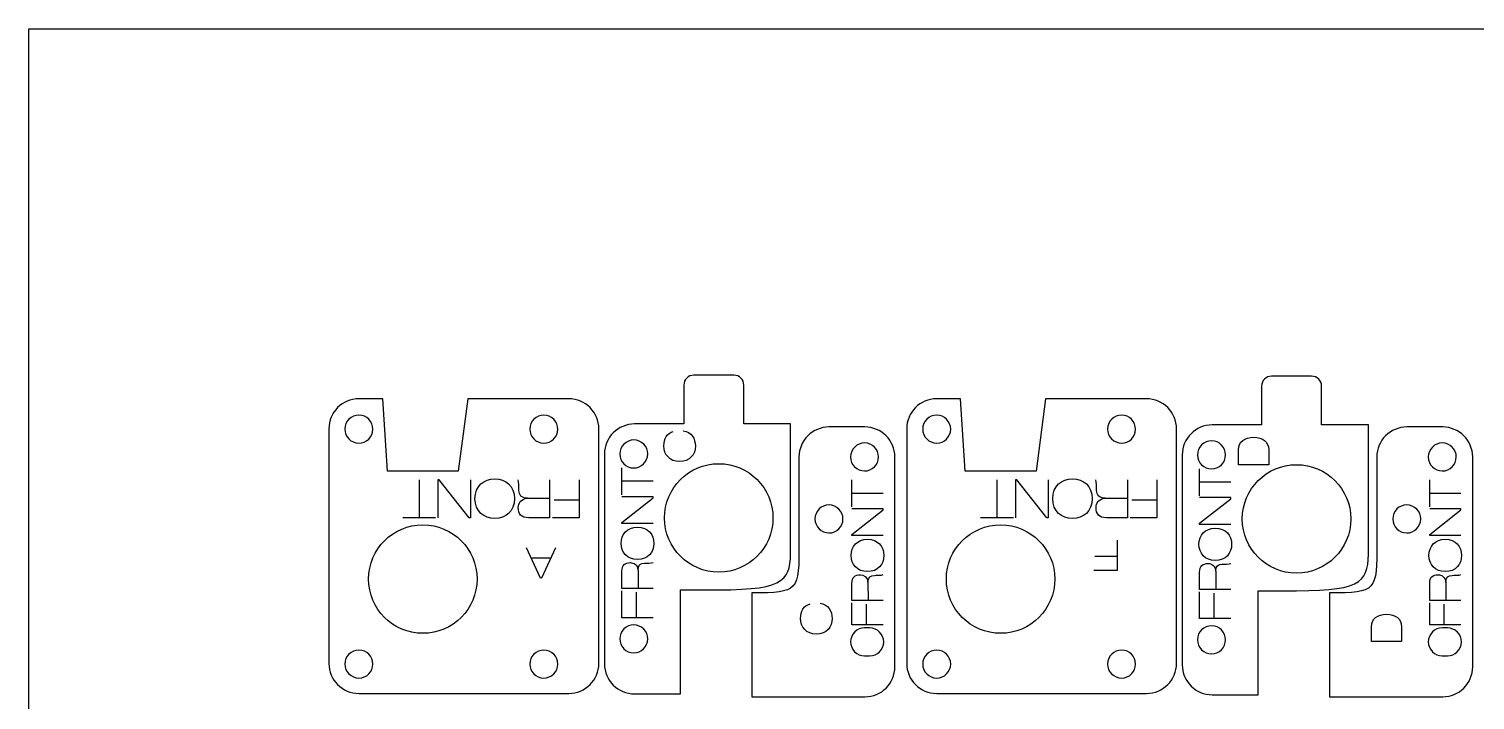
# Model space of a CAD drawing. Header units: millimetres. Extents: x 0 to 305, y -305 to 0.
# Drawn here: x 0 to 144.6, y -67.1 to 0 of the extents above; entities that cross this region are included whole.
import ezdxf

# ---------------------------------------------------------------- set-up
doc = ezdxf.new("R2010")
doc.units = ezdxf.units.MM
doc.layers.add('CUTS', color=1, linetype='Continuous', true_color=0xff0000)
doc.layers.add('TEXT', color=5, linetype='Continuous', true_color=0x0000ff)
doc.layers.add('laser bed referance', color=3, linetype='Continuous', lineweight=25, true_color=0x00ff00)

msp = doc.modelspace()

# ---------------------------------------------------------------- linework, layer by layer
at = {"layer": 'CUTS', "color": 1, "lineweight": 25, "true_color": 0xff0000}
for points in [[(70.5, -34.64), (66.5, -34.64)], [(65.5, -35.64), (65.5, -39.52), (60.56, -39.52)], [(71.49, -39.52), (71.5, -39.52), (71.5, -35.64)], [(123.29, -35.74), (123.29, -39.61), (118.35, -39.61)], [(128.29, -34.74), (124.29, -34.74)], [(129.28, -39.61), (129.29, -39.61), (129.29, -35.74)], [(35.87, -44.25), (35.4, -37), (33, -37)], [(54, -37), (43.9, -37), (42.94, -44.25), (35.87, -44.25), (35.87, -44.25)], [(93.65, -44.25), (93.19, -37), (90.79, -37)], [(111.78, -37), (101.69, -37), (100.73, -44.25), (93.65, -44.25), (93.65, -44.25)], [(30, -40), (30, -63.47)], [(57, -63.47), (57, -40)], [(76.18, -51.92), (76.18, -39.52), (71.49, -39.52), (71.49, -39.52)], [(83.61, -39.82), (80.02, -39.82)], [(87.79, -40), (87.79, -63.47)], [(114.78, -63.47), (114.78, -40)], [(133.97, -52.01), (133.97, -39.61), (129.28, -39.61), (129.28, -39.61)], [(141.4, -39.82), (137.81, -39.82)], [(57.56, -42.52), (57.56, -63.52)], [(77.02, -42.82), (77.02, -51.4), (77.02, -51.4)], [(86.61, -63.81), (86.61, -42.82)], [(115.35, -42.61), (115.35, -63.61)], [(134.81, -42.82), (134.8, -51.4), (134.81, -51.4)], [(144.4, -63.81), (144.4, -42.82)], [(60.56, -66.52), (65.17, -66.52), (65.17, -56.11), (69, -56.11)], [(118.35, -66.61), (122.96, -66.61), (122.96, -56.2), (126.78, -56.2)], [(72.3, -56.42), (72.3, -66.81), (83.61, -66.81)], [(130.09, -56.42), (130.09, -66.81), (141.4, -66.81)], [(83.57, -62.72), (84.08, -62.72), (84.08, -62.72)], [(141.36, -62.72), (141.87, -62.72), (141.87, -62.72)], [(33, -66.47), (54, -66.47)], [(90.79, -66.47), (111.78, -66.47)]]:
    msp.add_lwpolyline(points, dxfattribs=at)
for points in [[(66.5, -34.64), (65.95, -34.64), (65.5, -35.09), (65.5, -35.64)], [(71.5, -35.64), (71.5, -35.09), (71.06, -34.64), (70.5, -34.64)], [(124.29, -34.74), (123.74, -34.74), (123.29, -35.18), (123.29, -35.74)], [(129.29, -35.74), (129.29, -35.18), (128.84, -34.74), (128.29, -34.74)], [(33, -37), (31.34, -37), (30, -38.34), (30, -40)], [(57, -40), (57, -38.34), (55.65, -37), (54, -37)], [(90.79, -37), (89.13, -37), (87.79, -38.34), (87.79, -40)], [(114.78, -40), (114.78, -38.34), (113.44, -37), (111.78, -37)], [(33, -38.63), (32.23, -38.63), (31.6, -39.26), (31.6, -40.03)], [(34.4, -40.04), (34.4, -39.27), (33.78, -38.64), (33, -38.63)], [(51.5, -38.63), (50.73, -38.63), (50.1, -39.26), (50.1, -40.03)], [(52.9, -40.04), (52.9, -39.27), (52.27, -38.64), (51.5, -38.63)], [(90.79, -38.63), (90.02, -38.63), (89.39, -39.26), (89.39, -40.03)], [(92.19, -40.04), (92.19, -39.27), (91.56, -38.64), (90.79, -38.63)], [(109.29, -38.63), (108.51, -38.63), (107.89, -39.26), (107.88, -40.03)], [(110.68, -40.04), (110.69, -39.27), (110.06, -38.64), (109.29, -38.63)], [(31.6, -40.03), (31.6, -40.8), (32.22, -41.43), (32.99, -41.43)], [(32.99, -41.43), (33.77, -41.44), (34.4, -40.81), (34.4, -40.04)], [(50.1, -40.03), (50.09, -40.8), (50.72, -41.43), (51.49, -41.43)], [(51.49, -41.43), (52.26, -41.44), (52.89, -40.81), (52.9, -40.04)], [(60.56, -39.52), (58.91, -39.52), (57.56, -40.86), (57.56, -42.52)], [(80.02, -39.82), (78.37, -39.82), (77.02, -41.16), (77.02, -42.82)], [(86.61, -42.82), (86.61, -41.16), (85.27, -39.82), (83.61, -39.82)], [(89.39, -40.03), (89.38, -40.8), (90.01, -41.43), (90.78, -41.43)], [(90.78, -41.43), (91.55, -41.44), (92.18, -40.81), (92.19, -40.04)], [(107.88, -40.03), (107.88, -40.8), (108.51, -41.43), (109.28, -41.43)], [(109.28, -41.43), (110.05, -41.44), (110.68, -40.81), (110.68, -40.04)], [(118.35, -39.61), (116.69, -39.61), (115.35, -40.96), (115.35, -42.61)], [(137.81, -39.82), (136.15, -39.82), (134.81, -41.16), (134.81, -42.82)], [(144.4, -42.82), (144.4, -41.16), (143.05, -39.82), (141.4, -39.82)], [(60.5, -41.12), (59.73, -41.12), (59.1, -41.74), (59.1, -42.51)], [(61.89, -42.52), (61.9, -41.75), (61.27, -41.12), (60.5, -41.12)], [(83.58, -41.42), (82.81, -41.41), (82.18, -42.04), (82.18, -42.81)], [(84.98, -42.82), (84.98, -42.05), (84.35, -41.42), (83.58, -41.42)], [(118.29, -41.21), (117.51, -41.21), (116.88, -41.83), (116.88, -42.61)], [(119.68, -42.62), (119.68, -41.84), (119.06, -41.21), (118.29, -41.21)], [(141.37, -41.42), (140.59, -41.41), (139.97, -42.04), (139.96, -42.81)], [(142.76, -42.82), (142.77, -42.05), (142.14, -41.42), (141.37, -41.42)], [(59.1, -42.51), (59.09, -43.29), (59.72, -43.92), (60.49, -43.92)], [(60.49, -43.92), (61.26, -43.92), (61.89, -43.3), (61.89, -42.52)], [(82.18, -42.81), (82.17, -43.59), (82.8, -44.21), (83.57, -44.22)], [(83.57, -44.22), (84.34, -44.22), (84.97, -43.59), (84.98, -42.82)], [(116.88, -42.61), (116.88, -43.38), (117.5, -44.01), (118.28, -44.01)], [(118.28, -44.01), (119.05, -44.01), (119.68, -43.39), (119.68, -42.62)], [(139.96, -42.81), (139.96, -43.59), (140.58, -44.21), (141.36, -44.22)], [(141.36, -44.22), (142.13, -44.22), (142.76, -43.59), (142.76, -42.82)], [(63.57, -48.92), (63.57, -45.92), (66, -43.49), (69, -43.49)], [(69, -43.49), (71.99, -43.49), (74.42, -45.92), (74.42, -48.92)], [(121.36, -49.01), (121.36, -46.02), (123.78, -43.59), (126.78, -43.59)], [(126.78, -43.59), (129.78, -43.59), (132.21, -46.02), (132.21, -49.01)], [(80.03, -47.62), (79.25, -47.61), (78.62, -48.24), (78.62, -49.01)], [(81.42, -49.02), (81.42, -48.25), (80.8, -47.62), (80.03, -47.62)], [(137.81, -47.62), (137.04, -47.61), (136.41, -48.24), (136.41, -49.01)], [(139.21, -49.02), (139.21, -48.25), (138.58, -47.62), (137.81, -47.62)], [(69, -54.34), (66, -54.34), (63.57, -51.92), (63.57, -48.92)], [(74.42, -48.92), (74.42, -51.92), (71.99, -54.34), (69, -54.34)], [(78.62, -49.01), (78.62, -49.78), (79.24, -50.41), (80.02, -50.42)], [(80.02, -50.42), (80.79, -50.42), (81.42, -49.79), (81.42, -49.02)], [(126.78, -54.44), (123.78, -54.44), (121.36, -52.01), (121.36, -49.01)], [(132.21, -49.01), (132.21, -52.01), (129.78, -54.44), (126.78, -54.44)], [(136.41, -49.01), (136.4, -49.78), (137.03, -50.41), (137.8, -50.42)], [(137.8, -50.42), (138.57, -50.42), (139.2, -49.79), (139.21, -49.02)], [(33.97, -55.03), (33.97, -52.04), (36.4, -49.61), (39.4, -49.61)], [(39.4, -49.61), (42.4, -49.61), (44.82, -52.04), (44.82, -55.03)], [(91.76, -55.03), (91.76, -52.04), (94.19, -49.61), (97.19, -49.61)], [(97.19, -49.61), (100.18, -49.61), (102.61, -52.04), (102.61, -55.03)], [(69, -56.11), (75.91, -56.11), (76.18, -55.05), (76.18, -51.92)], [(77.02, -51.4), (77.02, -56.21), (77.02, -56.42), (72.3, -56.42)], [(126.78, -56.2), (133.69, -56.2), (133.97, -55.15), (133.97, -52.01)], [(134.81, -51.4), (134.81, -56.21), (134.81, -56.42), (130.09, -56.42)], [(39.4, -60.46), (36.4, -60.46), (33.97, -58.03), (33.97, -55.03)], [(44.82, -55.03), (44.82, -58.03), (42.4, -60.46), (39.4, -60.46)], [(97.19, -60.46), (94.19, -60.46), (91.76, -58.03), (91.76, -55.03)], [(102.61, -55.03), (102.61, -58.03), (100.18, -60.46), (97.19, -60.46)], [(60.5, -59.62), (59.73, -59.61), (59.1, -60.24), (59.1, -61.01)], [(61.89, -61.02), (61.9, -60.25), (61.27, -59.62), (60.5, -59.62)], [(83.58, -59.92), (82.81, -59.91), (82.18, -60.54), (82.18, -61.31)], [(85.49, -61.32), (85.49, -60.55), (84.87, -59.92), (84.09, -59.92)], [(118.29, -59.71), (117.51, -59.71), (116.88, -60.33), (116.88, -61.1)], [(119.68, -61.11), (119.68, -60.34), (119.06, -59.71), (118.29, -59.71)], [(141.37, -59.92), (140.6, -59.91), (139.97, -60.54), (139.96, -61.31)], [(143.27, -61.32), (143.28, -60.55), (142.65, -59.92), (141.88, -59.92)], [(33, -62.14), (32.23, -62.13), (31.6, -62.76), (31.6, -63.53)], [(34.4, -63.54), (34.4, -62.77), (33.78, -62.14), (33, -62.14)], [(51.5, -62.14), (50.73, -62.13), (50.1, -62.76), (50.1, -63.53)], [(52.9, -63.54), (52.9, -62.77), (52.27, -62.14), (51.5, -62.14)], [(59.1, -61.01), (59.09, -61.78), (59.72, -62.41), (60.49, -62.42)], [(60.49, -62.42), (61.26, -62.42), (61.89, -61.79), (61.89, -61.02)], [(82.18, -61.31), (82.18, -62.08), (82.8, -62.71), (83.57, -62.72)], [(84.08, -62.72), (84.86, -62.72), (85.49, -62.09), (85.49, -61.32)], [(90.79, -62.14), (90.02, -62.13), (89.39, -62.76), (89.39, -63.53)], [(92.19, -63.54), (92.19, -62.77), (91.56, -62.14), (90.79, -62.14)], [(109.29, -62.14), (108.51, -62.13), (107.89, -62.76), (107.88, -63.53)], [(110.68, -63.54), (110.69, -62.77), (110.06, -62.14), (109.29, -62.14)], [(116.88, -61.1), (116.88, -61.88), (117.5, -62.51), (118.28, -62.51)], [(118.28, -62.51), (119.05, -62.51), (119.68, -61.89), (119.68, -61.11)], [(139.96, -61.31), (139.96, -62.08), (140.59, -62.71), (141.36, -62.72)], [(141.87, -62.72), (142.64, -62.72), (143.27, -62.09), (143.27, -61.32)], [(30, -63.47), (30, -65.12), (31.34, -66.47), (33, -66.47)], [(31.6, -63.53), (31.6, -64.3), (32.22, -64.93), (33, -64.93)], [(33, -64.93), (33.77, -64.94), (34.4, -64.31), (34.4, -63.54)], [(50.1, -63.53), (50.09, -64.3), (50.72, -64.93), (51.49, -64.93)], [(51.49, -64.93), (52.27, -64.94), (52.89, -64.31), (52.9, -63.54)], [(54, -66.47), (55.65, -66.47), (57, -65.12), (57, -63.47)], [(57.56, -63.52), (57.56, -65.17), (58.91, -66.52), (60.56, -66.52)], [(87.79, -63.47), (87.79, -65.12), (89.13, -66.47), (90.79, -66.47)], [(89.39, -63.53), (89.38, -64.3), (90.01, -64.93), (90.78, -64.93)], [(90.78, -64.93), (91.55, -64.94), (92.18, -64.31), (92.19, -63.54)], [(107.88, -63.53), (107.88, -64.3), (108.51, -64.93), (109.28, -64.93)], [(109.28, -64.93), (110.05, -64.94), (110.68, -64.31), (110.68, -63.54)], [(111.78, -66.47), (113.44, -66.47), (114.78, -65.12), (114.78, -63.47)], [(115.35, -63.61), (115.35, -65.27), (116.69, -66.61), (118.35, -66.61)], [(83.61, -66.81), (85.27, -66.81), (86.61, -65.47), (86.61, -63.81)], [(141.4, -66.81), (143.05, -66.81), (144.4, -65.47), (144.4, -63.81)]]:
    msp.add_open_spline(points, degree=3, dxfattribs=at)
at = {"layer": 'laser bed referance'}
for p, q in [((0, -304.8), (0, 0)), ((0, 0), (304.8, 0))]:
    msp.add_line(p, q, dxfattribs=at)
at = {"layer": 'TEXT', "color": 5, "lineweight": 25, "true_color": 0x0000ff}
for points in [[(120.98, -43.59), (120.98, -42.11)], [(124, -42.11), (124, -43.59), (120.98, -43.59), (120.98, -43.59)], [(59.31, -46.61), (59.31, -43.91)], [(117.09, -46.7), (117.09, -44.01)], [(39.03, -45.09), (39.03, -48.9)], [(44.16, -45.09), (44.16, -48.9), (44.03, -48.9), (41.03, -45.09), (40.9, -45.09), (40.9, -48.9)], [(52.08, -45.09), (52.08, -48.9), (49.99, -48.9)], [(55.04, -45.09), (55.04, -48.9), (52.37, -48.9)], [(62.43, -45.25), (59.31, -45.25)], [(82.31, -47.82), (82.31, -45.12)], [(96.82, -45.09), (96.82, -48.9)], [(101.95, -45.09), (101.95, -48.9), (101.81, -48.9), (98.81, -45.09), (98.69, -45.09), (98.69, -48.9)], [(109.87, -45.09), (109.87, -48.9), (107.78, -48.9)], [(112.82, -45.09), (112.82, -48.9), (110.15, -48.9)], [(120.22, -45.35), (117.09, -45.35)], [(140.1, -47.82), (140.1, -45.12)], [(49.85, -46.95), (49.85, -46.94), (52.08, -46.93)], [(55.04, -47.13), (52.52, -47.13)], [(62.43, -49.47), (59.31, -49.47), (59.31, -49.36), (62.43, -46.89), (62.43, -46.79), (59.31, -46.79)], [(85.44, -46.46), (82.31, -46.46)], [(107.63, -46.95), (107.64, -46.94), (109.87, -46.93)], [(112.82, -47.13), (110.31, -47.13)], [(120.22, -49.56), (117.09, -49.56), (117.09, -49.45), (120.22, -46.99), (120.22, -46.88), (117.09, -46.88)], [(143.23, -46.46), (140.1, -46.46)], [(40.68, -48.9), (37.4, -48.9)], [(85.44, -50.68), (82.31, -50.68), (82.31, -50.57), (85.44, -48.1), (85.44, -48), (82.31, -48)], [(98.47, -48.9), (95.19, -48.9)], [(143.23, -50.68), (140.1, -50.68), (140.1, -50.56), (143.23, -48.1), (143.23, -48), (140.1, -48)], [(52.66, -51.92), (51.27, -54.94), (51.16, -54.94), (49.77, -51.92)], [(108.85, -51.14), (108.85, -54.16), (106.5, -54.16)], [(50.23, -52.92), (52.21, -52.92)], [(108.85, -52.76), (106.6, -52.76)], [(62.43, -55.97), (59.31, -55.97), (59.31, -54.25)], [(60.91, -54.13), (60.92, -54.14)], [(60.92, -54.14), (60.92, -55.97)], [(120.22, -56.07), (117.09, -56.07), (117.09, -54.35)], [(118.69, -54.23), (118.7, -54.23)], [(118.7, -54.23), (118.71, -56.07)], [(62.43, -58.9), (59.31, -58.9), (59.31, -56.21)], [(60.76, -58.9), (60.76, -56.33)], [(85.44, -57.18), (82.31, -57.18), (82.31, -55.46)], [(83.91, -55.34), (83.92, -55.35), (83.93, -57.18)], [(120.22, -58.99), (117.09, -58.99), (117.09, -56.3)], [(143.23, -57.18), (140.1, -57.18), (140.1, -55.46)], [(141.7, -55.34), (141.71, -55.35), (141.71, -57.18)], [(85.44, -59.61), (82.31, -59.61), (82.31, -57.42)], [(83.77, -59.61), (83.77, -57.54)], [(118.55, -58.99), (118.55, -56.43)], [(143.23, -59.61), (140.1, -59.61), (140.1, -57.41)], [(141.55, -59.61), (141.55, -57.54)], [(84.09, -59.92), (83.58, -59.92)], [(134.27, -61.28), (134.27, -59.81)], [(137.29, -59.81), (137.29, -61.28), (134.27, -61.28), (134.27, -61.28)], [(141.88, -59.92), (141.37, -59.92)]]:
    msp.add_lwpolyline(points, dxfattribs=at)
for points in [[(63.51, -41.71), (63.51, -41), (63.8, -40.43), (64.45, -40.27)], [(65.45, -40.2), (66.26, -40.29), (66.66, -41.02), (66.66, -41.71)], [(65.08, -43.28), (64.09, -43.28), (63.51, -42.58), (63.51, -41.71)], [(66.66, -41.71), (66.66, -42.58), (66.08, -43.28), (65.08, -43.28)], [(120.98, -42.11), (120.98, -41.28), (121.59, -40.85), (122.49, -40.85)], [(122.49, -40.85), (123.39, -40.85), (124, -41.28), (124, -42.11)], [(44.61, -46.99), (44.61, -45.73), (45.5, -45), (46.59, -45)], [(46.59, -45), (47.67, -45), (48.56, -45.73), (48.56, -46.99)], [(49.01, -46.14), (49.01, -46), (49, -45.24), (48.92, -45.09)], [(49.85, -46.94), (49.26, -46.93), (49.01, -46.66), (49.01, -46.14)], [(102.4, -46.99), (102.4, -45.73), (103.28, -45), (104.37, -45)], [(104.37, -45), (105.46, -45), (106.34, -45.73), (106.34, -46.99)], [(106.79, -46.14), (106.79, -46), (106.78, -45.24), (106.71, -45.09)], [(107.64, -46.94), (107.05, -46.93), (106.79, -46.66), (106.79, -46.14)], [(46.59, -48.98), (45.5, -48.98), (44.61, -48.25), (44.61, -46.99)], [(48.56, -46.99), (48.56, -48.25), (47.67, -48.98), (46.59, -48.98)], [(48.94, -47.86), (48.94, -47.49), (49.18, -46.99), (49.85, -46.95)], [(104.37, -48.98), (103.28, -48.98), (102.4, -48.25), (102.4, -46.99)], [(106.34, -46.99), (106.34, -48.25), (105.46, -48.98), (104.37, -48.98)], [(106.73, -47.86), (106.73, -47.49), (106.97, -46.99), (107.63, -46.95)], [(49.99, -48.9), (49.23, -48.9), (48.94, -48.53), (48.94, -47.86)], [(107.78, -48.9), (107.01, -48.9), (106.73, -48.53), (106.73, -47.86)], [(59.24, -51.46), (59.24, -50.56), (59.84, -49.84), (60.87, -49.84)], [(60.87, -49.84), (61.91, -49.84), (62.5, -50.56), (62.5, -51.46)], [(117.02, -51.55), (117.02, -50.66), (117.62, -49.93), (118.66, -49.93)], [(118.66, -49.93), (119.69, -49.93), (120.29, -50.66), (120.29, -51.55)], [(60.87, -53.08), (59.84, -53.08), (59.24, -52.35), (59.24, -51.46)], [(62.5, -51.46), (62.5, -52.35), (61.91, -53.08), (60.87, -53.08)], [(82.24, -52.67), (82.24, -51.77), (82.84, -51.05), (83.88, -51.05)], [(83.88, -51.05), (84.91, -51.05), (85.51, -51.77), (85.51, -52.67)], [(118.66, -53.17), (117.62, -53.17), (117.02, -52.44), (117.02, -51.55)], [(120.29, -51.55), (120.29, -52.44), (119.69, -53.17), (118.66, -53.17)], [(140.03, -52.67), (140.03, -51.77), (140.63, -51.05), (141.66, -51.05)], [(141.66, -51.05), (142.7, -51.05), (143.29, -51.77), (143.29, -52.67)], [(59.31, -54.25), (59.31, -53.63), (59.61, -53.39), (60.16, -53.39)], [(60.16, -53.39), (60.46, -53.39), (60.88, -53.59), (60.91, -54.13)], [(60.92, -54.14), (60.92, -53.66), (61.14, -53.45), (61.57, -53.45)], [(61.57, -53.45), (61.69, -53.45), (62.31, -53.44), (62.43, -53.38)], [(83.88, -54.29), (82.84, -54.29), (82.24, -53.56), (82.24, -52.67)], [(85.51, -52.67), (85.51, -53.56), (84.91, -54.29), (83.88, -54.29)], [(117.09, -54.35), (117.09, -53.72), (117.39, -53.48), (117.95, -53.48)], [(117.95, -53.48), (118.25, -53.48), (118.66, -53.69), (118.69, -54.23)], [(119.36, -53.54), (119.47, -53.54), (120.09, -53.53), (120.22, -53.47)], [(141.66, -54.29), (140.63, -54.29), (140.03, -53.56), (140.03, -52.67)], [(143.29, -52.67), (143.29, -53.56), (142.7, -54.29), (141.66, -54.29)], [(82.31, -55.46), (82.31, -54.84), (82.61, -54.6), (83.17, -54.6)], [(83.17, -54.6), (83.46, -54.6), (83.88, -54.8), (83.91, -55.34)], [(83.92, -55.35), (83.92, -54.87), (84.15, -54.66), (84.58, -54.66)], [(84.58, -54.66), (84.69, -54.66), (85.31, -54.65), (85.44, -54.59)], [(118.7, -54.23), (118.71, -53.75), (118.93, -53.54), (119.36, -53.54)], [(140.1, -55.46), (140.1, -54.84), (140.4, -54.6), (140.95, -54.6)], [(140.95, -54.6), (141.25, -54.6), (141.67, -54.8), (141.7, -55.34)], [(141.71, -55.35), (141.71, -54.87), (141.93, -54.66), (142.36, -54.66)], [(142.36, -54.66), (142.48, -54.66), (143.1, -54.65), (143.23, -54.59)], [(77.18, -58.97), (77.18, -58.25), (77.48, -57.68), (78.13, -57.52)], [(79.13, -57.45), (79.93, -57.54), (80.34, -58.27), (80.34, -58.97)], [(78.76, -60.53), (77.76, -60.53), (77.18, -59.83), (77.18, -58.97)], [(80.34, -58.97), (80.34, -59.83), (79.76, -60.53), (78.76, -60.53)], [(134.27, -59.81), (134.27, -58.98), (134.88, -58.55), (135.78, -58.55)], [(135.78, -58.55), (136.68, -58.55), (137.29, -58.98), (137.29, -59.81)]]:
    msp.add_open_spline(points, degree=3, dxfattribs=at)

doc.saveas('drawing.dxf')
